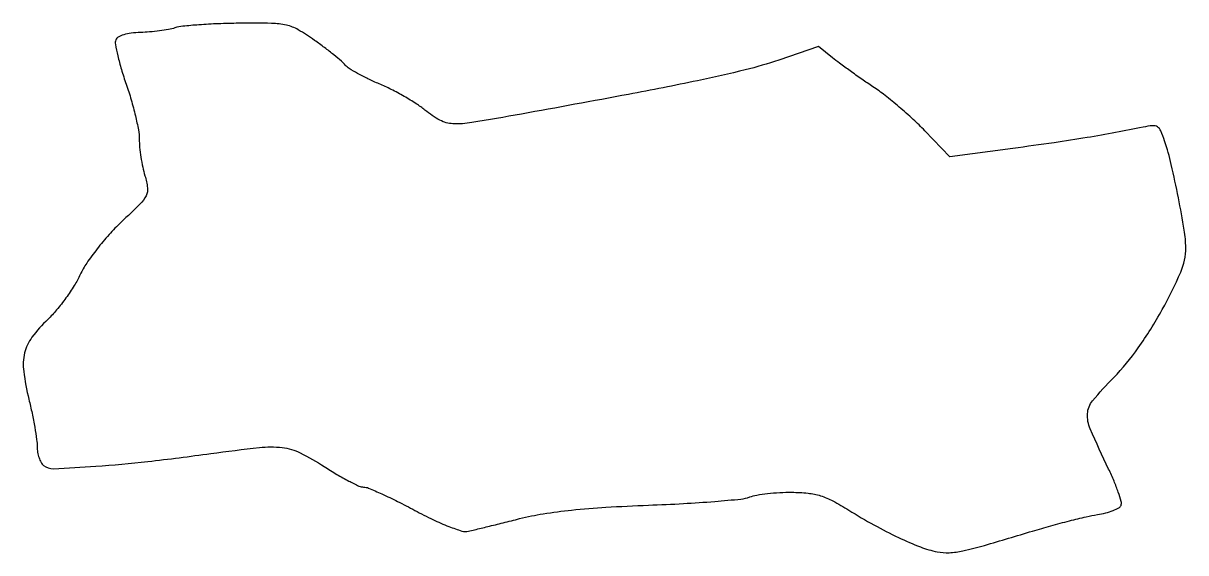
# Model space of a CAD drawing. Extents: x 0 to 228, y 0 to 104.
import ezdxf

# ---------------------------------------------------------------- set-up
doc = ezdxf.new("R2010")
doc.units = 0

msp = doc.modelspace()

# ---------------------------------------------------------------- linework, layer by layer
msp.add_lwpolyline([(30, 103, -0.032034), (28.745073, 102.685054, -0.012464), (26.976718, 102.405267, -0.012279), (25.041042, 102.196503, -0.014901), (23.218615, 102.09968, 0.02483), (21.418568, 101.968173, 0.043265), (19.955395, 101.657754, 0.054914), (18.905579, 101.207388, 0.174082), (18.414193, 100.636987, 0.137751), (18.331706, 99.749016, 0.012222), (18.79516, 97.52666, 0.015235), (19.505352, 94.862407, 0.011287), (20.445578, 91.962657, -0.01308), (21.423397, 88.909702, -0.012737), (22.249639, 85.782766, -0.012737), (22.835006, 83.000708, -0.045509), (23, 81.191689, 0.024865), (23.079203, 79.600012, 0.01357), (23.326098, 77.659892, 0.013494), (23.684677, 75.697187, 0.020855), (24.110122, 74.026782, -0.041103), (24.619825, 71.622871, -0.150593), (24.356206, 70.106822, -0.079774), (23.185388, 68.502077, -0.006639), (19.466831, 64.910762, 0.021186), (17.083928, 62.471518, 0.017048), (14.729324, 59.660414, 0.017428), (12.720196, 56.895042, 0.039135), (11.442829, 54.639185, -0.029948), (10.279686, 52.494183, -0.017306), (8.642696, 50.056502, -0.017254), (6.824261, 47.715783, -0.027597), (5.098948, 45.864385, 0.04049), (1.989547, 42.3505, 0.102978), (0.551634, 39.282137, 0.090918), (0.364367, 35.660646, 0.027097), (1.380593, 30.195758, -0.008087), (2.002324, 27.439578, -0.00836), (2.527225, 24.695035, -0.008134), (2.903099, 22.304903, -0.035192), (3.002615, 20.872445, 0.042751), (3.094017, 19.792758, 0.040225), (3.367956, 18.72132, 0.042854), (3.770355, 17.811389, 0.098131), (4.25, 17.239227, 0.182519), (6.251857, 16.583747, 0.0065), (14.475969, 17.058232, 0.01072), (24.675901, 17.999998, 0.006052), (37, 19.556249, -0.007155), (46.538272, 20.739338, -0.055939), (51.00568, 20.727426, -0.086756), (54.539261, 19.682549, -0.028918), (59.241806, 17, 0.010446), (61.712599, 15.466948, 0.013501), (64.04504, 14.170092, 0.011249), (66.029833, 13.191801, 0.10657), (66.948835, 12.983291, -0.097741), (67.930548, 12.778524, -0.006737), (70.536746, 11.633463, -0.009396), (73.621741, 10.157535, -0.006915), (76.984769, 8.411593, 0.011673), (80.541415, 6.607888, 0.018609), (83.669654, 5.252791, 0.018022), (86.210078, 4.366914, 0.132149), (87.484769, 4.320097, 0.003468), (88.699785, 4.608433, 0.000463), (91.258026, 5.236816, 0.000535), (94.289282, 5.987806, 0.00045), (97.5, 6.789978, -0.0219), (102.150511, 7.742065, -0.013463), (107.693992, 8.473687, -0.010979), (114.428803, 9.029481, -0.005836), (122.78677, 9.436914, 0.004638), (129.592461, 9.752335, 0.006268), (135.738249, 10.171674, 0.004367), (140.86834, 10.63151, 0.066395), (142.60187, 11.038731, -0.048344), (143.950572, 11.407219, -0.014567), (146.057442, 11.706191, -0.01445), (148.453164, 11.905333, -0.015222), (150.8151, 11.96107, -0.024337), (154.008418, 11.783618, -0.049648), (156.465057, 11.276951, -0.046138), (158.885021, 10.268555, -0.018399), (162, 8.469191, 0.013586), (166.92844, 5.558676, 0.016231), (171.727862, 3.097647, 0.017629), (176.021013, 1.251566, 0.043255), (179.316146, 0.288349, 0.062187), (181.662463, 0.115065, 0.041023), (184.347051, 0.472855, 0.017717), (188.58099, 1.553628, 0.002038), (198, 4.358568, -0.005797), (201.561465, 5.39007, -0.005389), (205.233429, 6.365094, -0.00538), (208.516948, 7.16169, -0.01808), (210.688268, 7.581732, 0.023445), (212.324321, 7.916468, 0.030777), (213.775983, 8.381845, 0.031662), (214.892229, 8.900643, 0.17836), (215.31824, 9.386938, 0.160737), (215.353598, 10.128258, 0.013974), (214.789899, 11.956795, 0.017249), (213.962879, 14.144166, 0.012538), (212.899365, 16.519001, -0.008142), (209.298368, 24.374199, -0.117676), (208.755815, 27.368058, -0.162258), (209.759423, 29.904955, -0.019214), (213.886763, 34.453873, 0.041462), (218.700373, 40.257836, 0.025838), (223.382223, 47.761291, 0.024312), (227.006375, 55.121047, 0.102597), (228, 59.912426, 0.041383), (227.715052, 63.349322, 0.007367), (226.558274, 69.700099, 0.008438), (225.161142, 76.19826, 0.021358), (223.866146, 80.85271, 0.023083), (223.132342, 82.800863, 0.150669), (222.462087, 83.587831, 0.165806), (221.498815, 83.821122, 0.029482), (219.638551, 83.540048, -0.006174), (214.262247, 82.469465, -0.005539), (208.663196, 81.490282, -0.004657), (202.205226, 80.496146, -0.002435), (194.145908, 79.372281), (181.791817, 77.710808), (176.876164, 82.837306, 0.015488), (174.613859, 85.054901, 0.010023), (171.868097, 87.484584, 0.010078), (169.087168, 89.752801, 0.018739), (166.730256, 91.458915, -0.004334), (164.527669, 92.958567, -0.003714), (162.234524, 94.574503, -0.003743), (160.173184, 96.073592, -0.010696), (158.770252, 97.157144), (156.040504, 99.360261), (148.270252, 96.696419, -0.022474), (141.725658, 94.776677, -0.008324), (132.358975, 92.645284, -0.005536), (118.841978, 89.961201, -0.001588), (97.850509, 86.10295, -0.003967), (88.128216, 84.427443, -0.050821), (84.444412, 84.20182, -0.113909), (81.909355, 84.895845, -0.048814), (78.977844, 86.865514, 0.028456), (77.255627, 88.127202, 0.013476), (74.905992, 89.562677, 0.013308), (72.360181, 90.936504, 0.018336), (70, 92.023431, -0.012939), (67.81004, 93.003462, -0.014939), (65.777956, 94.052452, -0.014079), (64.118305, 95.035077, -0.079953), (63.35049, 95.711618, 0.043162), (62.623325, 96.45375, 0.007513), (61.114756, 97.709742, 0.008112), (59.293766, 99.131913, 0.007191), (57.353687, 100.553702, 0.022265), (54.136444, 102.631911, 0.07699), (51.835413, 103.538532, 0.051678), (48.933177, 103.883734, 0.006272), (42.503197, 103.90032, 0.00708), (38.490006, 103.803487, 0.0084), (34.704064, 103.594733, 0.007449), (31.523299, 103.318008, 0.052111)], format="xyb", close=True)

doc.saveas('drawing.dxf')
